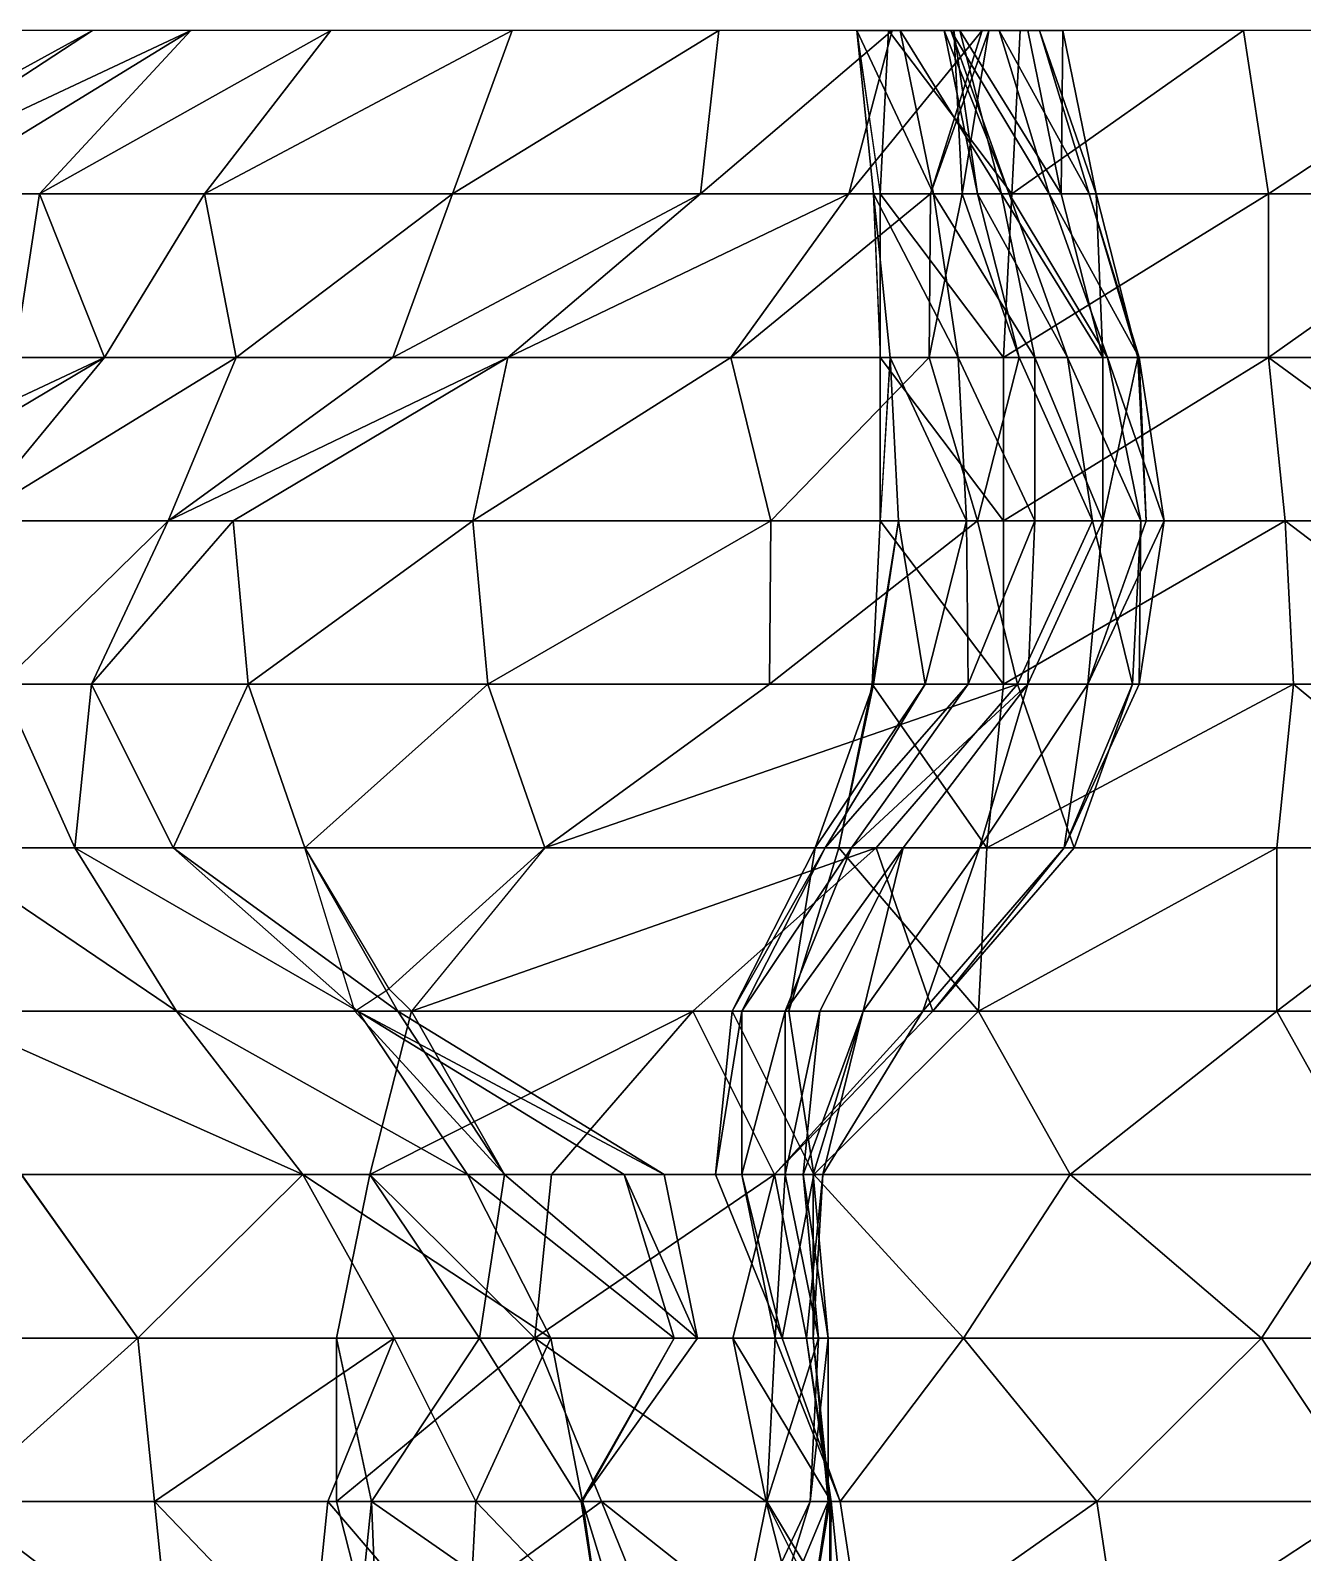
# Model space of a CAD drawing. Header units: metres. Extents: x -137 to 231, y -240 to 234.
# Drawn here: x -95.5 to -48.8, y 178.1 to 234 of the extents above; entities that cross this region are included whole.
import ezdxf

# ---------------------------------------------------------------- set-up
doc = ezdxf.new("R2010")
doc.units = ezdxf.units.M

msp = doc.modelspace()

# ---------------------------------------------------------------- linework, layer by layer
for points in [[(-104.211754, 228, -161.78033), (-102.43439, 228, -167.68237), (-93.2647, 234, -162.38826), (-93.2646, 234.0001, -162.38815)], [(-104.211754, 228, -161.78033), (-93.2647, 234, -162.38826), (-95.959045, 234, -157.01562), (-95.95895, 234.0001, -157.01552)], [(-102.43439, 228, -167.68237), (-99.43439, 228, -172.87852), (-89.65338, 234, -167.23146), (-89.65328, 234.0001, -167.23135)], [(-102.43439, 228, -167.68237), (-89.65338, 234, -167.23146), (-93.2647, 234, -162.38826), (-93.2646, 234.0001, -162.38815)], [(-89.65338, 234, -167.23146), (-99.43439, 228, -172.87852), (-95.211754, 228, -177.3688), (-95.211655, 228.0001, -177.3687)], [(-89.65338, 234, -167.23146), (-95.211754, 228, -177.3688), (-84.513794, 234, -171.19232), (-84.513695, 234.0001, -171.19221)], [(-84.513794, 234, -171.19232), (-95.211754, 228, -177.3688), (-89.1552, 228, -180.80025), (-89.1551, 228.0001, -180.80014)], [(-84.513794, 234, -171.19232), (-89.1552, 228, -180.80025), (-77.845924, 234, -174.27083), (-77.845825, 234.0001, -174.27072)], [(-77.845924, 234, -174.27083), (-89.1552, 228, -180.80025), (-80.042076, 228, -182.46698), (-80.04198, 228.0001, -182.46687)], [(-77.845924, 234, -174.27083), (-80.042076, 228, -182.46698), (-70.261086, 234, -176.81993), (-70.26099, 234.0001, -176.81982)], [(-70.261086, 234, -176.81993), (-80.042076, 228, -182.46698), (-70.928955, 228, -184.13373), (-70.928856, 228.0001, -184.13362)], [(-70.261086, 234, -176.81993), (-70.928955, 228, -184.13373), (-63.898865, 234, -180.0749), (-63.898766, 234.0001, -180.0748)], [(-63.898865, 234, -180.0749), (-70.928955, 228, -184.13373), (-65.4837, 228, -187.91812), (-65.483604, 228.0001, -187.91801)], [(-63.898865, 234, -180.0749), (-65.4837, 228, -187.91812), (-60.593216, 234, -185.09459), (-60.593117, 234.0001, -185.09448)], [(-60.593216, 234, -185.09459), (-65.4837, 228, -187.91812), (-62.483704, 228, -193.11426), (-62.483604, 228.0001, -193.11415)], [(-62.38144, 228, -255.40906), (-64.5776, 228, -263.60522), (-65.18891, 234, -263.95816), (-65.18881, 234.0001, -263.95807)], [(-62.38144, 228, -255.40906), (-65.18891, 234, -263.95816), (-63.604065, 234, -256.11493), (-63.603966, 234.0001, -256.11484)], [(-65.18891, 234, -263.95816), (-64.3285, 228, -270.3896), (-64.02284, 234, -270.21313), (-64.02274, 234.0001, -270.21304)], [(-65.18891, 234, -263.95816), (-64.5776, 228, -263.60522), (-64.3285, 228, -270.3896), (-64.3284, 228.0001, -270.3895)], [(-64.02284, 234, -270.21313), (-64.3285, 228, -270.3896), (-59.494568, 228, -274.52692), (-59.49447, 228.0001, -274.52682)], [(-64.02284, 234, -270.21313), (-59.494568, 228, -274.52692), (-59.18891, 234, -274.35046), (-59.188812, 234.0001, -274.35037)], [(-59.87964, 228, -247.03644), (-62.38144, 228, -255.40906), (-63.604065, 234, -256.11493), (-63.603966, 234.0001, -256.11484)], [(-59.87964, 228, -247.03644), (-63.604065, 234, -256.11493), (-61.407913, 234, -247.91878), (-61.407814, 234.0001, -247.91867)], [(-60.593216, 234, -185.09459), (-62.483704, 228, -193.11426), (-60.344116, 234, -191.87897), (-60.344017, 234.0001, -191.87886)], [(-60.344116, 234, -191.87897), (-62.483704, 228, -193.11426), (-61.317642, 228, -199.36923), (-61.317543, 228.0001, -199.36913)], [(-61.6233, 234, -199.54572), (-60.762894, 228, -205.97716), (-61.98551, 234, -206.68304), (-61.985413, 234.0001, -206.68294)], [(-61.98551, 234, -206.68304), (-59.596832, 228, -212.23213), (-61.73642, 234, -213.46742), (-61.73632, 234.0001, -213.46732)], [(-61.98551, 234, -206.68304), (-60.762894, 228, -205.97716), (-59.596832, 228, -212.23213), (-59.596733, 228.0001, -212.23203)], [(-61.73642, 234, -213.46742), (-58.125107, 228, -218.31064), (-59.959045, 234, -219.36946), (-59.958946, 234.0001, -219.36935)], [(-61.73642, 234, -213.46742), (-59.596832, 228, -212.23213), (-58.125107, 228, -218.31064), (-58.125008, 228.0001, -218.31053)], [(-60.344116, 234, -191.87897), (-61.317642, 228, -199.36923), (-61.6233, 234, -199.54572), (-61.6232, 234.0001, -199.54561)], [(-61.6233, 234, -199.54572), (-61.317642, 228, -199.36923), (-60.762894, 228, -205.97716), (-60.762794, 228.0001, -205.97705)], [(-57.683487, 228, -238.84027), (-59.87964, 228, -247.03644), (-61.407913, 234, -247.91878), (-61.407814, 234.0001, -247.91867)], [(-57.683487, 228, -238.84027), (-61.407913, 234, -247.91878), (-58.906113, 234, -239.54616), (-58.906013, 234.0001, -239.54605)], [(-59.959045, 234, -219.36946), (-56.65338, 228, -224.38914), (-58.487328, 234, -225.44797), (-58.48723, 234.0001, -225.44786)], [(-59.959045, 234, -219.36946), (-58.125107, 228, -218.31064), (-56.65338, 228, -224.38914), (-56.653282, 228.0001, -224.38904)], [(-59.494568, 228, -274.52692), (-50.07579, 228, -276.0172), (-50.992752, 234, -276.5466), (-50.992653, 234.0001, -276.5465)], [(-59.494568, 228, -274.52692), (-50.992752, 234, -276.5466), (-59.18891, 234, -274.35046), (-59.188812, 234.0001, -274.35037)], [(-57.626923, 234, -231.87943), (-57.683487, 228, -238.84027), (-58.906113, 234, -239.54616), (-58.906013, 234.0001, -239.54605)], [(-58.487328, 234, -225.44797), (-56.404297, 228, -231.17354), (-57.626923, 234, -231.87943), (-57.626823, 234.0001, -231.87932)], [(-58.487328, 234, -225.44797), (-56.65338, 228, -224.38914), (-56.404297, 228, -231.17354), (-56.404198, 228.0001, -231.17343)], [(-57.626923, 234, -231.87943), (-56.404297, 228, -231.17354), (-57.683487, 228, -238.84027), (-57.683388, 228.0001, -238.84016)], [(-50.07579, 228, -276.0172), (-40.96267, 234, -277.68393), (-50.992752, 234, -276.5466), (-50.992653, 234.0001, -276.5465)], [(-50.07579, 228, -276.0172), (-41.573982, 228, -278.03687), (-40.96267, 234, -277.68393), (-40.96257, 234.0001, -277.68384)], [(-99.43439, 228, -172.87852), (-96.12873, 222, -177.89821), (-95.211754, 228, -177.3688), (-95.211655, 228.0001, -177.3687)], [(-95.211754, 228, -177.3688), (-96.12873, 222, -177.89821), (-92.823074, 222, -182.9179), (-92.822975, 222.0001, -182.91779)], [(-95.211754, 228, -177.3688), (-92.823074, 222, -182.9179), (-89.1552, 228, -180.80025), (-89.1551, 228.0001, -180.80014)], [(-89.1552, 228, -180.80025), (-92.823074, 222, -182.9179), (-87.989136, 222, -187.05522), (-87.98904, 222.0001, -187.05511)], [(-89.1552, 228, -180.80025), (-87.989136, 222, -187.05522), (-80.042076, 228, -182.46698), (-80.04198, 228.0001, -182.46687)], [(-80.042076, 228, -182.46698), (-87.989136, 222, -187.05522), (-82.238235, 222, -190.66315), (-82.23814, 222.0001, -190.66304)], [(-80.042076, 228, -182.46698), (-82.238235, 222, -190.66315), (-70.928955, 228, -184.13373), (-70.928856, 228.0001, -184.13362)], [(-70.928955, 228, -184.13373), (-82.238235, 222, -190.66315), (-78.01561, 222, -195.15341), (-78.01551, 222.0001, -195.1533)], [(-70.928955, 228, -184.13373), (-78.01561, 222, -195.15341), (-65.4837, 228, -187.91812), (-65.483604, 228.0001, -187.91801)], [(-65.4837, 228, -187.91812), (-78.01561, 222, -195.15341), (-69.81946, 222, -197.34956), (-69.81936, 222.0001, -197.34946)], [(-65.4837, 228, -187.91812), (-69.81946, 222, -197.34956), (-62.483704, 228, -193.11426), (-62.483604, 228.0001, -193.11415)], [(-62.483704, 228, -193.11426), (-69.81946, 222, -197.34956), (-62.540268, 222, -200.07512), (-62.54017, 222.0001, -200.07501)], [(-61.464478, 222, -254.87964), (-63.966286, 222, -263.25226), (-64.5776, 228, -263.60522), (-64.5775, 228.0001, -263.60513)], [(-61.464478, 222, -254.87964), (-64.5776, 228, -263.60522), (-62.38144, 228, -255.40906), (-62.38134, 228.0001, -255.40895)], [(-64.5776, 228, -263.60522), (-64.3285, 222, -270.3896), (-64.3285, 228, -270.3896), (-64.3284, 228.0001, -270.3895)], [(-64.5776, 228, -263.60522), (-63.966286, 222, -263.25226), (-64.3285, 222, -270.3896), (-64.3284, 222.0001, -270.3895)], [(-64.3285, 228, -270.3896), (-59.800224, 222, -274.7034), (-59.494568, 228, -274.52692), (-59.49447, 228.0001, -274.52682)], [(-64.3285, 228, -270.3896), (-64.3285, 222, -270.3896), (-59.800224, 222, -274.7034), (-59.800125, 222.0001, -274.7033)], [(-62.483704, 228, -193.11426), (-62.540268, 222, -200.07512), (-61.317642, 228, -199.36923), (-61.317543, 228.0001, -199.36913)], [(-61.317642, 228, -199.36923), (-62.540268, 222, -200.07512), (-59.23462, 222, -205.0948), (-59.23452, 222.0001, -205.0947)], [(-58.657013, 222, -246.33054), (-61.464478, 222, -254.87964), (-62.38144, 228, -255.40906), (-62.38134, 228.0001, -255.40895)], [(-58.657013, 222, -246.33054), (-62.38144, 228, -255.40906), (-59.87964, 228, -247.03644), (-59.87954, 228.0001, -247.03633)], [(-61.317642, 228, -199.36923), (-59.23462, 222, -205.0948), (-60.762894, 228, -205.97716), (-60.762794, 228.0001, -205.97705)], [(-60.762894, 228, -205.97716), (-57.457237, 222, -210.99684), (-59.596832, 228, -212.23213), (-59.596733, 228.0001, -212.23203)], [(-60.762894, 228, -205.97716), (-59.23462, 222, -205.0948), (-57.457237, 222, -210.99684), (-57.457138, 222.0001, -210.99673)], [(-56.155205, 222, -237.95792), (-58.657013, 222, -246.33054), (-59.87964, 228, -247.03644), (-59.87954, 228.0001, -247.03633)], [(-56.155205, 222, -237.95792), (-59.87964, 228, -247.03644), (-57.683487, 228, -238.84027), (-57.683388, 228.0001, -238.84016)], [(-59.800224, 222, -274.7034), (-50.07579, 222, -276.0172), (-50.07579, 228, -276.0172), (-50.07569, 228.0001, -276.01712)], [(-59.800224, 222, -274.7034), (-50.07579, 228, -276.0172), (-59.494568, 228, -274.52692), (-59.49447, 228.0001, -274.52682)], [(-59.596832, 228, -212.23213), (-55.98551, 222, -217.07535), (-58.125107, 228, -218.31064), (-58.125008, 228.0001, -218.31053)], [(-59.596832, 228, -212.23213), (-57.457237, 222, -210.99684), (-55.98551, 222, -217.07535), (-55.985413, 222.0001, -217.07524)], [(-58.125107, 228, -218.31064), (-54.819458, 222, -223.33032), (-56.65338, 228, -224.38914), (-56.653282, 228.0001, -224.38904)], [(-58.125107, 228, -218.31064), (-55.98551, 222, -217.07535), (-54.819458, 222, -223.33032), (-54.81936, 222.0001, -223.33022)], [(-56.404297, 228, -231.17354), (-56.155205, 222, -237.95792), (-57.683487, 228, -238.84027), (-57.683388, 228.0001, -238.84016)], [(-56.65338, 228, -224.38914), (-54.876015, 222, -230.29118), (-56.404297, 228, -231.17354), (-56.404198, 228.0001, -231.17343)], [(-56.65338, 228, -224.38914), (-54.819458, 222, -223.33032), (-54.876015, 222, -230.29118), (-54.875916, 222.0001, -230.29108)], [(-56.404297, 228, -231.17354), (-54.876015, 222, -230.29118), (-56.155205, 222, -237.95792), (-56.155106, 222.0001, -237.95781)], [(-50.07579, 222, -276.0172), (-42.185287, 222, -278.38983), (-41.573982, 228, -278.03687), (-41.573883, 228.0001, -278.03677)], [(-50.07579, 222, -276.0172), (-41.573982, 228, -278.03687), (-50.07579, 228, -276.0172), (-50.07569, 228.0001, -276.01712)], [(-105.604065, 216, -183.3688), (-102.90972, 216, -188.74142), (-92.823074, 222, -182.9179), (-92.822975, 222.0001, -182.91779)], [(-105.604065, 216, -183.3688), (-92.823074, 222, -182.9179), (-96.12873, 222, -177.89821), (-96.12863, 222.0001, -177.8981)], [(-92.823074, 222, -182.9179), (-102.90972, 216, -188.74142), (-97.77013, 216, -192.70227), (-97.77003, 216.0001, -192.70216)], [(-92.823074, 222, -182.9179), (-97.77013, 216, -192.70227), (-87.989136, 222, -187.05522), (-87.98904, 222.0001, -187.05511)], [(-87.989136, 222, -187.05522), (-97.77013, 216, -192.70227), (-90.490944, 216, -195.42784), (-90.490845, 216.0001, -195.42773)], [(-87.989136, 222, -187.05522), (-90.490944, 216, -195.42784), (-82.238235, 222, -190.66315), (-82.23814, 222.0001, -190.66304)], [(-90.490944, 216, -195.42784), (-88.10226, 216, -200.97693), (-78.01561, 222, -195.15341), (-78.01551, 222.0001, -195.1533)], [(-90.490944, 216, -195.42784), (-78.01561, 222, -195.15341), (-82.238235, 222, -190.66315), (-82.23814, 222.0001, -190.66304)], [(-78.01561, 222, -195.15341), (-88.10226, 216, -200.97693), (-79.29479, 216, -202.82014), (-79.29469, 216.0001, -202.82004)], [(-78.01561, 222, -195.15341), (-79.29479, 216, -202.82014), (-69.81946, 222, -197.34956), (-69.81936, 222.0001, -197.34946)], [(-69.81946, 222, -197.34956), (-79.29479, 216, -202.82014), (-68.34773, 216, -203.42807), (-68.34763, 216.0001, -203.42796)], [(-69.81946, 222, -197.34956), (-68.34773, 216, -203.42807), (-62.540268, 222, -200.07512), (-62.54017, 222.0001, -200.07501)], [(-62.540268, 222, -200.07512), (-68.34773, 216, -203.42807), (-60.762894, 216, -205.97716), (-60.762794, 216.0001, -205.97705)], [(-63.966286, 222, -263.25226), (-64.3285, 216, -270.3896), (-64.3285, 222, -270.3896), (-64.3284, 222.0001, -270.3895)], [(-64.3285, 222, -270.3896), (-59.800224, 216, -274.7034), (-59.800224, 222, -274.7034), (-59.800125, 222.0001, -274.7033)], [(-63.966286, 222, -263.25226), (-63.66063, 216, -263.0758), (-64.3285, 216, -270.3896), (-64.3284, 216.0001, -270.3895)], [(-64.3285, 222, -270.3896), (-64.3285, 216, -270.3896), (-59.800224, 216, -274.7034), (-59.800125, 216.0001, -274.7033)], [(-61.15882, 216, -254.70317), (-63.66063, 216, -263.0758), (-63.966286, 222, -263.25226), (-63.966187, 222.0001, -263.25217)], [(-61.15882, 216, -254.70317), (-63.966286, 222, -263.25226), (-61.464478, 222, -254.87964), (-61.46438, 222.0001, -254.87953)], [(-62.540268, 222, -200.07512), (-60.762894, 216, -205.97716), (-59.23462, 222, -205.0948), (-59.23452, 222.0001, -205.0947)], [(-58.657013, 216, -246.33054), (-61.15882, 216, -254.70317), (-61.464478, 222, -254.87964), (-61.46438, 222.0001, -254.87953)], [(-58.657013, 216, -246.33054), (-61.464478, 222, -254.87964), (-58.657013, 222, -246.33054), (-58.656914, 222.0001, -246.33043)], [(-59.23462, 222, -205.0948), (-60.762894, 216, -205.97716), (-56.540268, 216, -210.46742), (-56.54017, 216.0001, -210.46732)], [(-59.800224, 216, -274.7034), (-49.464478, 216, -275.66425), (-50.07579, 222, -276.0172), (-50.07569, 222.0001, -276.01712)], [(-59.800224, 216, -274.7034), (-50.07579, 222, -276.0172), (-59.800224, 222, -274.7034), (-59.800125, 222.0001, -274.7033)], [(-59.23462, 222, -205.0948), (-56.540268, 216, -210.46742), (-57.457237, 222, -210.99684), (-57.457138, 222.0001, -210.99673)], [(-56.155205, 216, -237.95792), (-58.657013, 216, -246.33054), (-58.657013, 222, -246.33054), (-58.656914, 222.0001, -246.33043)], [(-56.155205, 216, -237.95792), (-58.657013, 222, -246.33054), (-56.155205, 222, -237.95792), (-56.155106, 222.0001, -237.95781)], [(-57.457237, 222, -210.99684), (-54.762894, 216, -216.36946), (-55.98551, 222, -217.07535), (-55.985413, 222.0001, -217.07524)], [(-57.457237, 222, -210.99684), (-56.540268, 216, -210.46742), (-54.762894, 216, -216.36946), (-54.762794, 216.0001, -216.36935)], [(-54.876015, 222, -230.29118), (-56.155205, 216, -237.95792), (-56.155205, 222, -237.95792), (-56.155106, 222.0001, -237.95781)], [(-54.876015, 222, -230.29118), (-54.57036, 216, -230.11472), (-56.155205, 216, -237.95792), (-56.155106, 216.0001, -237.95781)], [(-55.98551, 222, -217.07535), (-53.90248, 216, -222.8009), (-54.819458, 222, -223.33032), (-54.81936, 222.0001, -223.33022)], [(-55.98551, 222, -217.07535), (-54.762894, 216, -216.36946), (-53.90248, 216, -222.8009), (-53.90238, 216.0001, -222.8008)], [(-54.819458, 222, -223.33032), (-54.57036, 216, -230.11472), (-54.876015, 222, -230.29118), (-54.875916, 222.0001, -230.29108)], [(-54.819458, 222, -223.33032), (-53.90248, 216, -222.8009), (-54.57036, 216, -230.11472), (-54.57026, 216.0001, -230.11461)], [(-50.07579, 222, -276.0172), (-41.87964, 216, -278.21335), (-42.185287, 222, -278.38983), (-42.18519, 222.0001, -278.38974)], [(-50.07579, 222, -276.0172), (-49.464478, 216, -275.66425), (-41.87964, 216, -278.21335), (-41.87954, 216.0001, -278.21326)], [(-97.77013, 216, -192.70227), (-96.604065, 210, -198.95724), (-90.490944, 216, -195.42784), (-90.490845, 216.0001, -195.42773)], [(-90.490944, 216, -195.42784), (-96.604065, 210, -198.95724), (-93.29841, 210, -203.97693), (-93.29831, 210.0001, -203.97682)], [(-90.490944, 216, -195.42784), (-93.29841, 210, -203.97693), (-88.10226, 216, -200.97693), (-88.10216, 216.0001, -200.97682)], [(-88.10226, 216, -200.97693), (-93.29841, 210, -203.97693), (-87.5475, 210, -207.58485), (-87.5474, 210.0001, -207.58475)], [(-88.10226, 216, -200.97693), (-87.5475, 210, -207.58485), (-79.29479, 216, -202.82014), (-79.29469, 216.0001, -202.82004)], [(-79.29479, 216, -202.82014), (-87.5475, 210, -207.58485), (-78.740036, 210, -209.42807), (-78.73994, 210.0001, -209.42796)], [(-79.29479, 216, -202.82014), (-78.740036, 210, -209.42807), (-68.34773, 216, -203.42807), (-68.34763, 216.0001, -203.42796)], [(-68.34773, 216, -203.42807), (-78.740036, 210, -209.42807), (-68.4043, 210, -210.38892), (-68.4042, 210.0001, -210.38881)], [(-68.34773, 216, -203.42807), (-68.4043, 210, -210.38892), (-60.762894, 216, -205.97716), (-60.762794, 216.0001, -205.97705)], [(-60.762894, 216, -205.97716), (-68.4043, 210, -210.38892), (-59.291176, 210, -212.05566), (-59.291077, 210.0001, -212.05556)], [(-63.66063, 216, -263.0758), (-64.634155, 210, -270.56607), (-64.3285, 216, -270.3896), (-64.3284, 216.0001, -270.3895)], [(-63.66063, 216, -263.0758), (-64.5776, 210, -263.60522), (-64.634155, 210, -270.56607), (-64.634056, 210.0001, -270.56598)], [(-64.3285, 216, -270.3896), (-64.634155, 210, -270.56607), (-59.800224, 210, -274.7034), (-59.800125, 210.0001, -274.7033)], [(-62.687103, 210, -255.58553), (-64.5776, 210, -263.60522), (-63.66063, 216, -263.0758), (-63.66053, 216.0001, -263.0757)], [(-64.3285, 216, -270.3896), (-59.800224, 210, -274.7034), (-59.800224, 216, -274.7034), (-59.800125, 216.0001, -274.7033)], [(-62.687103, 210, -255.58553), (-63.66063, 216, -263.0758), (-61.15882, 216, -254.70317), (-61.158722, 216.0001, -254.70306)], [(-61.102257, 210, -247.74231), (-62.687103, 210, -255.58553), (-61.15882, 216, -254.70317), (-61.158722, 216.0001, -254.70306)], [(-61.102257, 210, -247.74231), (-61.15882, 216, -254.70317), (-58.657013, 216, -246.33054), (-58.656914, 216.0001, -246.33043)], [(-58.906113, 210, -239.54616), (-61.102257, 210, -247.74231), (-58.657013, 216, -246.33054), (-58.656914, 216.0001, -246.33043)], [(-60.762894, 216, -205.97716), (-59.291176, 210, -212.05566), (-56.540268, 216, -210.46742), (-56.54017, 216.0001, -210.46732)], [(-59.800224, 210, -274.7034), (-49.15882, 210, -275.4878), (-49.464478, 216, -275.66425), (-49.46438, 216.0001, -275.66415)], [(-59.800224, 210, -274.7034), (-49.464478, 216, -275.66425), (-59.800224, 216, -274.7034), (-59.800125, 216.0001, -274.7033)], [(-56.540268, 216, -210.46742), (-59.291176, 210, -212.05566), (-55.06855, 210, -216.54593), (-55.06845, 210.0001, -216.54582)], [(-56.70996, 210, -231.35), (-58.906113, 210, -239.54616), (-56.155205, 216, -237.95792), (-56.155106, 216.0001, -237.95781)], [(-58.906113, 210, -239.54616), (-58.657013, 216, -246.33054), (-56.155205, 216, -237.95792), (-56.155106, 216.0001, -237.95781)], [(-53.90248, 216, -222.8009), (-56.70996, 210, -231.35), (-54.57036, 216, -230.11472), (-54.57026, 216.0001, -230.11461)], [(-56.70996, 210, -231.35), (-56.155205, 216, -237.95792), (-54.57036, 216, -230.11472), (-54.57026, 216.0001, -230.11461)], [(-53.90248, 216, -222.8009), (-54.819458, 210, -223.33032), (-56.70996, 210, -231.35), (-56.70986, 210.0001, -231.3499)], [(-56.540268, 216, -210.46742), (-55.06855, 210, -216.54593), (-54.762894, 216, -216.36946), (-54.762794, 216.0001, -216.36935)], [(-54.762894, 216, -216.36946), (-55.06855, 210, -216.54593), (-54.819458, 210, -223.33032), (-54.81936, 210.0001, -223.33022)], [(-54.762894, 216, -216.36946), (-54.819458, 210, -223.33032), (-53.90248, 216, -222.8009), (-53.90238, 216.0001, -222.8008)], [(-49.464478, 216, -275.66425), (-41.573982, 210, -278.03687), (-41.87964, 216, -278.21335), (-41.87954, 216.0001, -278.21326)], [(-49.464478, 216, -275.66425), (-49.15882, 210, -275.4878), (-41.573982, 210, -278.03687), (-41.573883, 210.0001, -278.03677)], [(-96.604065, 210, -198.95724), (-99.04932, 204, -200.36902), (-93.90972, 204, -204.32988), (-93.90962, 204.0001, -204.32977)], [(-96.604065, 210, -198.95724), (-93.90972, 204, -204.32988), (-93.29841, 210, -203.97693), (-93.29831, 210.0001, -203.97682)], [(-93.29841, 210, -203.97693), (-93.90972, 204, -204.32988), (-90.29841, 204, -209.1731), (-90.29831, 204.0001, -209.17299)], [(-93.29841, 210, -203.97693), (-90.29841, 204, -209.1731), (-87.5475, 210, -207.58485), (-87.5474, 210.0001, -207.58475)], [(-87.5475, 210, -207.58485), (-90.29841, 204, -209.1731), (-85.46447, 204, -213.31042), (-85.46437, 204.0001, -213.31032)], [(-87.5475, 210, -207.58485), (-85.46447, 204, -213.31042), (-78.740036, 210, -209.42807), (-78.73994, 210.0001, -209.42796)], [(-78.740036, 210, -209.42807), (-85.46447, 204, -213.31042), (-76.657005, 204, -215.15363), (-76.656906, 204.0001, -215.15352)], [(-78.740036, 210, -209.42807), (-76.657005, 204, -215.15363), (-68.4043, 210, -210.38892), (-68.4042, 210.0001, -210.38881)], [(-76.657005, 204, -215.15363), (-64.48733, 204, -215.05566), (-59.291176, 210, -212.05566), (-59.291077, 210.0001, -212.05556)], [(-76.657005, 204, -215.15363), (-59.291176, 210, -212.05566), (-68.4043, 210, -210.38892), (-68.4042, 210.0001, -210.38881)], [(-62.687103, 210, -255.58553), (-66.71719, 204, -264.8405), (-64.5776, 210, -263.60522), (-64.5775, 210.0001, -263.60513)], [(-62.687103, 210, -255.58553), (-66.35497, 204, -257.7032), (-66.71719, 204, -264.8405), (-66.717094, 204.0001, -264.84042)], [(-64.5776, 210, -263.60522), (-66.71719, 204, -264.8405), (-65.85678, 204, -271.27194), (-65.85668, 204.0001, -271.27185)], [(-61.102257, 210, -247.74231), (-66.35497, 204, -257.7032), (-62.687103, 210, -255.58553), (-62.687004, 210.0001, -255.58542)], [(-61.102257, 210, -247.74231), (-65.38144, 204, -250.21289), (-66.35497, 204, -257.7032), (-66.35487, 204.0001, -257.7031)], [(-64.5776, 210, -263.60522), (-65.85678, 204, -271.27194), (-64.634155, 210, -270.56607), (-64.634056, 210.0001, -270.56598)], [(-64.634155, 210, -270.56607), (-65.85678, 204, -271.27194), (-60.411537, 204, -275.05634), (-60.411438, 204.0001, -275.05624)], [(-58.906113, 210, -239.54616), (-65.38144, 204, -250.21289), (-61.102257, 210, -247.74231), (-61.102158, 210.0001, -247.7422)], [(-58.906113, 210, -239.54616), (-63.49095, 204, -242.1932), (-65.38144, 204, -250.21289), (-65.38134, 204.0001, -250.21278)], [(-64.634155, 210, -270.56607), (-60.411537, 204, -275.05634), (-59.800224, 210, -274.7034), (-59.800125, 210.0001, -274.7033)], [(-59.291176, 210, -212.05566), (-64.48733, 204, -215.05566), (-57.208138, 204, -217.78122), (-57.20804, 204.0001, -217.78111)], [(-60.683487, 204, -233.64413), (-63.49095, 204, -242.1932), (-58.906113, 210, -239.54616), (-58.906013, 210.0001, -239.54605)], [(-57.57036, 204, -224.91856), (-60.683487, 204, -233.64413), (-56.70996, 210, -231.35), (-56.70986, 210.0001, -231.3499)], [(-60.683487, 204, -233.64413), (-58.906113, 210, -239.54616), (-56.70996, 210, -231.35), (-56.70986, 210.0001, -231.3499)], [(-60.411537, 204, -275.05634), (-49.770134, 204, -275.84073), (-49.15882, 210, -275.4878), (-49.158722, 210.0001, -275.4877)], [(-60.411537, 204, -275.05634), (-49.15882, 210, -275.4878), (-59.800224, 210, -274.7034), (-59.800125, 210.0001, -274.7033)], [(-59.291176, 210, -212.05566), (-57.208138, 204, -217.78122), (-55.06855, 210, -216.54593), (-55.06845, 210.0001, -216.54582)], [(-55.06855, 210, -216.54593), (-57.57036, 204, -224.91856), (-54.819458, 210, -223.33032), (-54.81936, 210.0001, -223.33022)], [(-57.57036, 204, -224.91856), (-56.70996, 210, -231.35), (-54.819458, 210, -223.33032), (-54.81936, 210.0001, -223.33022)], [(-55.06855, 210, -216.54593), (-57.208138, 204, -217.78122), (-57.57036, 204, -224.91856), (-57.57026, 204.0001, -224.91846)], [(-49.15882, 210, -275.4878), (-49.770134, 204, -275.84073), (-41.87964, 204, -278.21335), (-41.87954, 204.0001, -278.21326)], [(-49.15882, 210, -275.4878), (-41.87964, 204, -278.21335), (-41.573982, 210, -278.03687), (-41.573883, 210.0001, -278.03677)], [(-99.04932, 204, -200.36902), (-98.99275, 198, -193.40816), (-90.18529, 198, -195.25137), (-90.18519, 198.0001, -195.25127)], [(-93.90972, 204, -204.32988), (-99.04932, 204, -200.36902), (-90.18529, 198, -195.25137), (-90.18519, 198.0001, -195.25127)], [(-93.90972, 204, -204.32988), (-90.18529, 198, -195.25137), (-83.51742, 198, -198.32988), (-83.51732, 198.0001, -198.32977)], [(-90.29841, 204, -209.1731), (-93.90972, 204, -204.32988), (-83.51742, 198, -198.32988), (-83.51732, 198.0001, -198.32977)], [(-90.29841, 204, -209.1731), (-83.51742, 198, -198.32988), (-82.04569, 198, -204.40839), (-82.04559, 198.0001, -204.40828)], [(-85.46447, 204, -213.31042), (-90.29841, 204, -209.1731), (-82.04569, 198, -204.40839), (-82.04559, 198.0001, -204.40828)], [(-85.46447, 204, -213.31042), (-82.380615, 198.81818, -214.99405), (-76.657005, 204, -215.15363), (-76.656906, 204.0001, -215.15352)], [(-85.46447, 204, -213.31042), (-82.04569, 198, -204.40839), (-83.63054, 198, -212.25159), (-83.63044, 198.0001, -212.25148)], [(-81.5475, 198, -217.97716), (-71.211754, 198, -218.93802), (-64.48733, 204, -215.05566), (-64.48723, 204.0001, -215.05556)], [(-81.5475, 198, -217.97716), (-64.48733, 204, -215.05566), (-76.657005, 204, -215.15363), (-76.656906, 204.0001, -215.15352)], [(-64.48733, 204, -215.05566), (-71.211754, 198, -218.93802), (-62.404297, 198, -220.78122), (-62.404198, 198.0001, -220.78111)], [(-66.35497, 204, -257.7032), (-69.77375, 198, -266.60522), (-66.71719, 204, -264.8405), (-66.717094, 204.0001, -264.84042)], [(-66.35497, 204, -257.7032), (-69.41154, 198, -259.4679), (-69.77375, 198, -266.60522), (-69.77365, 198.0001, -266.60513)], [(-66.71719, 204, -264.8405), (-69.77375, 198, -266.60522), (-67.69072, 198, -272.33075), (-67.69062, 198.0001, -272.33066)], [(-65.38144, 204, -250.21289), (-69.41154, 198, -259.4679), (-66.35497, 204, -257.7032), (-66.35487, 204.0001, -257.7031)], [(-65.38144, 204, -250.21289), (-67.82669, 198, -251.62466), (-69.41154, 198, -259.4679), (-69.41144, 198.0001, -259.4678)], [(-63.49095, 204, -242.1932), (-67.82669, 198, -251.62466), (-65.38144, 204, -250.21289), (-65.38134, 204.0001, -250.21278)], [(-63.49095, 204, -242.1932), (-66.54751, 198, -243.95792), (-67.82669, 198, -251.62466), (-67.82659, 198.0001, -251.62456)], [(-66.71719, 204, -264.8405), (-67.69072, 198, -272.33075), (-65.85678, 204, -271.27194), (-65.85668, 204.0001, -271.27185)], [(-65.85678, 204, -271.27194), (-67.69072, 198, -272.33075), (-60.717194, 198, -275.2328), (-60.717094, 198.0001, -275.2327)], [(-64.96267, 198, -236.11472), (-66.54751, 198, -243.95792), (-63.49095, 204, -242.1932), (-63.490852, 204.0001, -242.1931)], [(-65.85678, 204, -271.27194), (-60.717194, 198, -275.2328), (-60.411537, 204, -275.05634), (-60.411438, 204.0001, -275.05624)], [(-62.76651, 198, -227.91856), (-64.96267, 198, -236.11472), (-60.683487, 204, -233.64413), (-60.683388, 204.0001, -233.64403)], [(-64.96267, 198, -236.11472), (-63.49095, 204, -242.1932), (-60.683487, 204, -233.64413), (-60.683388, 204.0001, -233.64403)], [(-64.48733, 204, -215.05566), (-62.404297, 198, -220.78122), (-57.208138, 204, -217.78122), (-57.20804, 204.0001, -217.78111)], [(-62.404297, 198, -220.78122), (-62.76651, 198, -227.91856), (-57.57036, 204, -224.91856), (-57.57026, 204.0001, -224.91846)], [(-62.76651, 198, -227.91856), (-60.683487, 204, -233.64413), (-57.57036, 204, -224.91856), (-57.57026, 204.0001, -224.91846)], [(-62.404297, 198, -220.78122), (-57.57036, 204, -224.91856), (-57.208138, 204, -217.78122), (-57.20804, 204.0001, -217.78111)], [(-60.717194, 198, -275.2328), (-49.770134, 198, -275.84073), (-49.770134, 204, -275.84073), (-49.770035, 204.0001, -275.84064)], [(-60.717194, 198, -275.2328), (-49.770134, 204, -275.84073), (-60.411537, 204, -275.05634), (-60.411438, 204.0001, -275.05624)], [(-49.770134, 198, -275.84073), (-41.268326, 198, -277.8604), (-41.87964, 204, -278.21335), (-41.87954, 204.0001, -278.21326)], [(-49.770134, 198, -275.84073), (-41.87964, 204, -278.21335), (-49.770134, 204, -275.84073), (-49.770035, 204.0001, -275.84064)], [(-82.380615, 198.81818, -214.99405), (-81.5475, 198, -217.97716), (-83.63054, 198, -212.25159), (-83.63044, 198.0001, -212.25148)], [(-98.99275, 198, -193.40816), (-95.87963, 192, -184.68259), (-85.543884, 192, -185.64346), (-85.543785, 192.0001, -185.64336)], [(-90.18529, 198, -195.25137), (-98.99275, 198, -193.40816), (-85.543884, 192, -185.64346), (-85.543785, 192.0001, -185.64336)], [(-90.18529, 198, -195.25137), (-85.543884, 192, -185.64346), (-79.48733, 192, -189.0749), (-79.48723, 192.0001, -189.0748)], [(-83.51742, 198, -198.32988), (-90.18529, 198, -195.25137), (-79.48733, 192, -189.0749), (-79.48723, 192.0001, -189.0748)], [(-78.12873, 192, -209.07513), (-83.63054, 198, -212.25159), (-82.04569, 198, -204.40839), (-82.04559, 198.0001, -204.40828)], [(-78.12873, 192, -209.07513), (-81.5475, 198, -217.97716), (-83.63054, 198, -212.25159), (-83.63044, 198.0001, -212.25148)], [(-72.2647, 192, -198.76132), (-82.04569, 198, -204.40839), (-83.51742, 198, -198.32988), (-83.51732, 198.0001, -198.32977)], [(-83.51742, 198, -198.32988), (-79.48733, 192, -189.0749), (-73.73642, 192, -192.68282), (-73.73632, 192.0001, -192.68271)], [(-72.2647, 192, -198.76132), (-83.51742, 198, -198.32988), (-73.73642, 192, -192.68282), (-73.73632, 192.0001, -192.68271)], [(-78.12873, 192, -209.07513), (-83.07578, 192, -218.85951), (-81.5475, 198, -217.97716), (-81.5474, 198.0001, -217.97705)], [(-83.07578, 192, -218.85951), (-76.40791, 192, -221.93802), (-71.211754, 198, -218.93802), (-71.211655, 198.0001, -218.93791)], [(-83.07578, 192, -218.85951), (-71.211754, 198, -218.93802), (-81.5475, 198, -217.97716), (-81.5474, 198.0001, -217.97705)], [(-78.12873, 192, -209.07513), (-82.04569, 198, -204.40839), (-72.2647, 192, -198.76132), (-72.2646, 192.0001, -198.76122)], [(-71.211754, 198, -218.93802), (-76.40791, 192, -221.93802), (-68.211754, 192, -224.13416), (-68.211655, 192.0001, -224.13405)], [(-71.211754, 198, -218.93802), (-68.211754, 192, -224.13416), (-62.404297, 198, -220.78122), (-62.404198, 198.0001, -220.78111)], [(-69.41154, 198, -259.4679), (-70.38506, 192, -266.95813), (-69.77375, 198, -266.60522), (-69.77365, 198.0001, -266.60513)], [(-69.41154, 198, -259.4679), (-69.41154, 192, -259.4679), (-70.38506, 192, -266.95813), (-70.384964, 192.0001, -266.95804)], [(-69.77375, 198, -266.60522), (-70.38506, 192, -266.95813), (-66.77375, 192, -271.80136), (-66.77365, 192.0001, -271.80127)], [(-69.77375, 198, -266.60522), (-66.77375, 192, -271.80136), (-67.69072, 198, -272.33075), (-67.69062, 198.0001, -272.33066)], [(-67.82669, 198, -251.62466), (-69.41154, 192, -259.4679), (-69.41154, 198, -259.4679), (-69.41144, 198.0001, -259.4678)], [(-67.82669, 198, -251.62466), (-67.82669, 192, -251.62466), (-69.41154, 192, -259.4679), (-69.41144, 192.0001, -259.4678)], [(-68.211754, 192, -224.13416), (-66.43439, 192, -230.03621), (-62.76651, 198, -227.91856), (-62.76641, 198.0001, -227.91846)], [(-68.211754, 192, -224.13416), (-62.76651, 198, -227.91856), (-62.404297, 198, -220.78122), (-62.404198, 198.0001, -220.78111)], [(-66.54751, 198, -243.95792), (-67.82669, 192, -251.62466), (-67.82669, 198, -251.62466), (-67.82659, 198.0001, -251.62456)], [(-66.54751, 198, -243.95792), (-67.15882, 192, -244.31087), (-67.82669, 192, -251.62466), (-67.82659, 192.0001, -251.62456)], [(-66.77375, 192, -271.80136), (-60.717194, 198, -275.2328), (-67.69072, 198, -272.33075), (-67.69062, 198.0001, -272.33066)], [(-64.96267, 198, -236.11472), (-67.15882, 192, -244.31087), (-66.54751, 198, -243.95792), (-66.54741, 198.0001, -243.95781)], [(-64.96267, 198, -236.11472), (-66.79661, 192, -237.17354), (-67.15882, 192, -244.31087), (-67.15872, 192.0001, -244.31076)], [(-66.43439, 192, -230.03621), (-66.79661, 192, -237.17354), (-64.96267, 198, -236.11472), (-64.96257, 198.0001, -236.11461)], [(-66.77375, 192, -271.80136), (-57.354973, 192, -273.29163), (-60.717194, 198, -275.2328), (-60.717094, 198.0001, -275.2327)], [(-66.43439, 192, -230.03621), (-64.96267, 198, -236.11472), (-62.76651, 198, -227.91856), (-62.76641, 198.0001, -227.91846)], [(-57.354973, 192, -273.29163), (-49.770134, 198, -275.84073), (-60.717194, 198, -275.2328), (-60.717094, 198.0001, -275.2327)], [(-57.354973, 192, -273.29163), (-46.407913, 192, -273.89954), (-49.770134, 198, -275.84073), (-49.770035, 198.0001, -275.84064)], [(-46.407913, 192, -273.89954), (-41.268326, 198, -277.8604), (-49.770134, 198, -275.84073), (-49.770035, 198.0001, -275.84064)], [(-101.93619, 186, -181.25114), (-91.60045, 186, -182.212), (-95.87963, 192, -184.68259), (-95.87953, 192.0001, -184.68248)], [(-91.60045, 186, -182.212), (-85.543884, 192, -185.64346), (-95.87963, 192, -184.68259), (-95.87953, 192.0001, -184.68248)], [(-91.60045, 186, -182.212), (-82.18167, 186, -183.70229), (-85.543884, 192, -185.64346), (-85.543785, 192.0001, -185.64336)], [(-85.543884, 192, -185.64346), (-76.43077, 186, -187.3102), (-79.48733, 192, -189.0749), (-79.48723, 192.0001, -189.0748)], [(-85.543884, 192, -185.64346), (-82.18167, 186, -183.70229), (-76.43077, 186, -187.3102), (-76.43067, 186.0001, -187.31009)], [(-79.04569, 186, -209.60454), (-84.29841, 186, -219.5654), (-83.07578, 192, -218.85951), (-83.07568, 192.0001, -218.8594)], [(-83.07578, 192, -218.85951), (-84.29841, 186, -219.5654), (-77.019226, 186, -222.29095), (-77.01913, 186.0001, -222.29085)], [(-79.04569, 186, -209.60454), (-83.07578, 192, -218.85951), (-78.12873, 192, -209.07513), (-78.12863, 192.0001, -209.07503)], [(-83.07578, 192, -218.85951), (-77.019226, 186, -222.29095), (-76.40791, 192, -221.93802), (-76.407814, 192.0001, -221.93791)], [(-79.48733, 192, -189.0749), (-71.90248, 186, -191.624), (-73.73642, 192, -192.68282), (-73.73632, 192.0001, -192.68271)], [(-79.48733, 192, -189.0749), (-76.43077, 186, -187.3102), (-71.90248, 186, -191.624), (-71.90238, 186.0001, -191.62389)], [(-71.042076, 186, -198.05545), (-79.04569, 186, -209.60454), (-78.12873, 192, -209.07513), (-78.12863, 192.0001, -209.07503)], [(-71.042076, 186, -198.05545), (-78.12873, 192, -209.07513), (-72.2647, 192, -198.76132), (-72.2646, 192.0001, -198.76122)], [(-77.019226, 186, -222.29095), (-69.740036, 186, -225.01651), (-68.211754, 192, -224.13416), (-68.211655, 192.0001, -224.13405)], [(-77.019226, 186, -222.29095), (-68.211754, 192, -224.13416), (-76.40791, 192, -221.93802), (-76.407814, 192.0001, -221.93791)], [(-73.73642, 192, -192.68282), (-71.042076, 186, -198.05545), (-72.2647, 192, -198.76132), (-72.2646, 192.0001, -198.76122)], [(-73.73642, 192, -192.68282), (-71.90248, 186, -191.624), (-71.042076, 186, -198.05545), (-71.04198, 186.0001, -198.05534)], [(-69.41154, 192, -259.4679), (-67.93981, 186, -265.5464), (-70.38506, 192, -266.95813), (-70.384964, 192.0001, -266.95804)], [(-66.77375, 192, -271.80136), (-70.38506, 192, -266.95813), (-67.93981, 186, -265.5464), (-67.93971, 186.0001, -265.5463)], [(-68.211754, 192, -224.13416), (-69.740036, 186, -225.01651), (-67.04569, 186, -230.38914), (-67.04559, 186.0001, -230.38904)], [(-67.82669, 192, -251.62466), (-68.18891, 186, -258.762), (-69.41154, 192, -259.4679), (-69.41144, 192.0001, -259.4678)], [(-69.41154, 192, -259.4679), (-68.18891, 186, -258.762), (-67.93981, 186, -265.5464), (-67.93971, 186.0001, -265.5463)], [(-68.211754, 192, -224.13416), (-67.04569, 186, -230.38914), (-66.43439, 192, -230.03621), (-66.43429, 192.0001, -230.0361)], [(-67.82669, 192, -251.62466), (-66.604065, 186, -250.91878), (-68.18891, 186, -258.762), (-68.18881, 186.0001, -258.7619)], [(-66.77375, 192, -271.80136), (-67.93981, 186, -265.5464), (-61.271942, 186, -268.62488), (-61.271843, 186.0001, -268.6248)], [(-67.15882, 192, -244.31087), (-66.604065, 186, -250.91878), (-67.82669, 192, -251.62466), (-67.82659, 192.0001, -251.62456)], [(-66.79661, 192, -237.17354), (-66.24185, 186, -243.78145), (-67.15882, 192, -244.31087), (-67.15872, 192.0001, -244.31076)], [(-67.15882, 192, -244.31087), (-66.24185, 186, -243.78145), (-66.604065, 186, -250.91878), (-66.603966, 186.0001, -250.91867)], [(-66.43439, 192, -230.03621), (-67.04569, 186, -230.38914), (-66.79661, 186, -237.17354), (-66.79651, 186.0001, -237.17343)], [(-66.43439, 192, -230.03621), (-66.79661, 186, -237.17354), (-66.79661, 192, -237.17354), (-66.79651, 192.0001, -237.17343)], [(-66.79661, 192, -237.17354), (-66.79661, 186, -237.17354), (-66.24185, 186, -243.78145), (-66.24175, 186.0001, -243.78134)], [(-61.271942, 186, -268.62488), (-57.354973, 192, -273.29163), (-66.77375, 192, -271.80136), (-66.77365, 192.0001, -271.80127)], [(-61.271942, 186, -268.62488), (-50.324883, 186, -269.2328), (-57.354973, 192, -273.29163), (-57.354874, 192.0001, -273.29153)], [(-50.324883, 186, -269.2328), (-46.407913, 192, -273.89954), (-57.354973, 192, -273.29163), (-57.354874, 192.0001, -273.29153)], [(-50.324883, 186, -269.2328), (-40.906113, 186, -270.72308), (-46.407913, 192, -273.89954), (-46.407814, 192.0001, -273.89944)], [(-98.26832, 180, -179.1335), (-91.60045, 186, -182.212), (-101.93619, 186, -181.25114), (-101.93609, 186.0001, -181.25104)], [(-98.26832, 180, -179.1335), (-90.989136, 180, -181.85907), (-91.60045, 186, -182.212), (-91.60035, 186.0001, -182.2119)], [(-90.989136, 180, -181.85907), (-82.18167, 186, -183.70229), (-91.60045, 186, -182.212), (-91.60035, 186.0001, -182.2119)], [(-90.989136, 180, -181.85907), (-84.62692, 180, -185.11404), (-82.18167, 186, -183.70229), (-82.18157, 186.0001, -183.70218)], [(-82.18167, 186, -183.70229), (-84.62692, 180, -185.11404), (-79.18167, 180, -188.89844), (-79.18157, 180.0001, -188.89833)], [(-83.019226, 180, -211.89865), (-84.29841, 180, -219.5654), (-84.29841, 186, -219.5654), (-84.29831, 186.0001, -219.56529)], [(-83.019226, 180, -211.89865), (-84.29841, 186, -219.5654), (-79.04569, 186, -209.60454), (-79.04559, 186.0001, -209.60443)], [(-84.29841, 180, -219.5654), (-74.573975, 180, -220.8792), (-77.019226, 186, -222.29095), (-77.01913, 186.0001, -222.29085)], [(-84.29841, 180, -219.5654), (-77.019226, 186, -222.29095), (-84.29841, 186, -219.5654), (-84.29831, 186.0001, -219.56529)], [(-75.32126, 180, -200.52603), (-83.019226, 180, -211.89865), (-79.04569, 186, -209.60454), (-79.04559, 186.0001, -209.60443)], [(-82.18167, 186, -183.70229), (-79.18167, 180, -188.89844), (-76.43077, 186, -187.3102), (-76.43067, 186.0001, -187.31009)], [(-76.43077, 186, -187.3102), (-79.18167, 180, -188.89844), (-75.2647, 180, -193.56517), (-75.2646, 180.0001, -193.56506)], [(-75.32126, 180, -200.52603), (-79.04569, 186, -209.60454), (-71.042076, 186, -198.05545), (-71.04198, 186.0001, -198.05534)], [(-77.019226, 186, -222.29095), (-68.51742, 180, -224.31064), (-69.740036, 186, -225.01651), (-69.73994, 186.0001, -225.0164)], [(-77.019226, 186, -222.29095), (-74.573975, 180, -220.8792), (-68.51742, 180, -224.31064), (-68.51732, 180.0001, -224.31053)], [(-76.43077, 186, -187.3102), (-75.2647, 180, -193.56517), (-71.90248, 186, -191.624), (-71.90238, 186.0001, -191.62389)], [(-71.90248, 186, -191.624), (-75.32126, 180, -200.52603), (-71.042076, 186, -198.05545), (-71.04198, 186.0001, -198.05534)], [(-71.90248, 186, -191.624), (-75.2647, 180, -193.56517), (-75.32126, 180, -200.52603), (-75.32116, 180.0001, -200.52592)], [(-69.740036, 186, -225.01651), (-66.12873, 180, -229.85974), (-67.04569, 186, -230.38914), (-67.04559, 186.0001, -230.38904)], [(-69.740036, 186, -225.01651), (-68.51742, 180, -224.31064), (-66.12873, 180, -229.85974), (-66.12863, 180.0001, -229.85963)], [(-66.604065, 186, -250.91878), (-68.49457, 180, -258.93848), (-68.18891, 186, -258.762), (-68.18881, 186.0001, -258.7619)], [(-66.604065, 186, -250.91878), (-66.90973, 180, -251.09525), (-68.49457, 180, -258.93848), (-68.49447, 180.0001, -258.9384)], [(-68.18891, 186, -258.762), (-68.49457, 180, -258.93848), (-65.800224, 180, -264.3111), (-65.800125, 180.0001, -264.311)], [(-68.18891, 186, -258.762), (-65.800224, 180, -264.3111), (-67.93981, 186, -265.5464), (-67.93971, 186.0001, -265.5463)], [(-65.800224, 180, -264.3111), (-61.271942, 186, -268.62488), (-67.93981, 186, -265.5464), (-67.93971, 186.0001, -265.5463)], [(-67.04569, 186, -230.38914), (-66.18529, 180, -236.82059), (-66.79661, 186, -237.17354), (-66.79651, 186.0001, -237.17343)], [(-67.04569, 186, -230.38914), (-66.12873, 180, -229.85974), (-66.18529, 180, -236.82059), (-66.18519, 180.0001, -236.82048)], [(-66.24185, 186, -243.78145), (-66.90973, 180, -251.09525), (-66.604065, 186, -250.91878), (-66.603966, 186.0001, -250.91867)], [(-66.24185, 186, -243.78145), (-66.24185, 180, -243.78145), (-66.90973, 180, -251.09525), (-66.90963, 180.0001, -251.09514)], [(-66.79661, 186, -237.17354), (-66.24185, 180, -243.78145), (-66.24185, 186, -243.78145), (-66.24175, 186.0001, -243.78134)], [(-66.79661, 186, -237.17354), (-66.18529, 180, -236.82059), (-66.24185, 180, -243.78145), (-66.24175, 180.0001, -243.78134)], [(-65.800224, 180, -264.3111), (-56.38144, 180, -265.80136), (-61.271942, 186, -268.62488), (-61.271843, 186.0001, -268.6248)], [(-56.38144, 180, -265.80136), (-50.324883, 186, -269.2328), (-61.271942, 186, -268.62488), (-61.271843, 186.0001, -268.6248)], [(-56.38144, 180, -265.80136), (-46.351357, 180, -266.9387), (-50.324883, 186, -269.2328), (-50.324783, 186.0001, -269.2327)], [(-46.351357, 180, -266.9387), (-40.906113, 186, -270.72308), (-50.324883, 186, -269.2328), (-50.324783, 186.0001, -269.2327)], [(-98.26832, 180, -179.1335), (-90.37782, 174, -181.50613), (-90.989136, 180, -181.85907), (-90.98904, 180.0001, -181.85896)], [(-98.26832, 180, -179.1335), (-96.43439, 174, -178.07468), (-90.37782, 174, -181.50613), (-90.37772, 174.0001, -181.50603)], [(-90.989136, 180, -181.85907), (-85.238235, 174, -185.46698), (-84.62692, 180, -185.11404), (-84.62682, 180.0001, -185.11394)], [(-90.989136, 180, -181.85907), (-90.37782, 174, -181.50613), (-85.238235, 174, -185.46698), (-85.23814, 174.0001, -185.46687)], [(-84.62692, 180, -185.11404), (-85.238235, 174, -185.46698), (-79.48733, 174, -189.0749), (-79.48723, 174.0001, -189.0748)], [(-84.62692, 180, -185.11404), (-79.48733, 174, -189.0749), (-79.18167, 180, -188.89844), (-79.18157, 180.0001, -188.89833)], [(-83.019226, 180, -211.89865), (-82.77013, 174, -218.68304), (-84.29841, 180, -219.5654), (-84.29831, 180.0001, -219.56529)], [(-82.77013, 174, -218.68304), (-74.573975, 180, -220.8792), (-84.29841, 180, -219.5654), (-84.29831, 180.0001, -219.56529)], [(-74.4043, 174, -199.99661), (-83.63054, 174, -212.25159), (-83.019226, 180, -211.89865), (-83.01913, 180.0001, -211.89854)], [(-83.019226, 180, -211.89865), (-83.63054, 174, -212.25159), (-82.77013, 174, -218.68304), (-82.77003, 174.0001, -218.68294)], [(-74.4043, 174, -199.99661), (-83.019226, 180, -211.89865), (-75.32126, 180, -200.52603), (-75.32116, 180.0001, -200.52592)], [(-82.77013, 174, -218.68304), (-72.12873, 174, -219.46744), (-74.573975, 180, -220.8792), (-74.573875, 180.0001, -220.87909)], [(-79.18167, 180, -188.89844), (-79.48733, 174, -189.0749), (-73.43077, 174, -192.50635), (-73.43067, 174.0001, -192.50624)], [(-79.18167, 180, -188.89844), (-73.43077, 174, -192.50635), (-75.2647, 180, -193.56517), (-75.2646, 180.0001, -193.56506)], [(-75.2647, 180, -193.56517), (-74.4043, 174, -199.99661), (-75.32126, 180, -200.52603), (-75.32116, 180.0001, -200.52592)], [(-75.2647, 180, -193.56517), (-73.43077, 174, -192.50635), (-74.4043, 174, -199.99661), (-74.4042, 174.0001, -199.9965)], [(-74.573975, 180, -220.8792), (-66.989136, 174, -223.42828), (-68.51742, 180, -224.31064), (-68.51732, 180.0001, -224.31053)], [(-74.573975, 180, -220.8792), (-72.12873, 174, -219.46744), (-66.989136, 174, -223.42828), (-66.98904, 174.0001, -223.42818)], [(-66.90973, 180, -251.09525), (-69.71719, 174, -259.64435), (-68.49457, 180, -258.93848), (-68.49447, 180.0001, -258.9384)], [(-66.90973, 180, -251.09525), (-68.74366, 174, -252.15408), (-69.71719, 174, -259.64435), (-69.717094, 174.0001, -259.64426)], [(-68.49457, 180, -258.93848), (-69.71719, 174, -259.64435), (-64.883255, 174, -263.78168), (-64.883156, 174.0001, -263.7816)], [(-66.24185, 180, -243.78145), (-68.74366, 174, -252.15408), (-66.90973, 180, -251.09525), (-66.90963, 180.0001, -251.09514)], [(-66.24185, 180, -243.78145), (-67.15882, 174, -244.31087), (-68.74366, 174, -252.15408), (-68.74356, 174.0001, -252.15398)], [(-68.51742, 180, -224.31064), (-65.51742, 174, -229.5068), (-66.12873, 180, -229.85974), (-66.12863, 180.0001, -229.85963)], [(-68.51742, 180, -224.31064), (-66.989136, 174, -223.42828), (-65.51742, 174, -229.5068), (-65.51732, 174.0001, -229.5067)], [(-68.49457, 180, -258.93848), (-64.883255, 174, -263.78168), (-65.800224, 180, -264.3111), (-65.800125, 180.0001, -264.311)], [(-66.18529, 180, -236.82059), (-67.15882, 174, -244.31087), (-66.24185, 180, -243.78145), (-66.24175, 180.0001, -243.78134)], [(-66.18529, 180, -236.82059), (-66.18529, 174, -236.82059), (-67.15882, 174, -244.31087), (-67.15872, 174.0001, -244.31076)], [(-66.12873, 180, -229.85974), (-66.18529, 174, -236.82059), (-66.18529, 180, -236.82059), (-66.18519, 180.0001, -236.82048)], [(-66.12873, 180, -229.85974), (-65.51742, 174, -229.5068), (-66.18529, 174, -236.82059), (-66.18519, 174.0001, -236.82048)], [(-64.883255, 174, -263.78168), (-56.38144, 180, -265.80136), (-65.800224, 180, -264.3111), (-65.800125, 180.0001, -264.311)], [(-64.883255, 174, -263.78168), (-55.464478, 174, -265.27194), (-56.38144, 180, -265.80136), (-56.38134, 180.0001, -265.80127)], [(-55.464478, 174, -265.27194), (-46.351357, 180, -266.9387), (-56.38144, 180, -265.80136), (-56.38134, 180.0001, -265.80127)], [(-55.464478, 174, -265.27194), (-47.573982, 174, -267.6446), (-46.351357, 180, -266.9387), (-46.351257, 180.0001, -266.9386)]]:
    msp.add_3dface(points)

doc.saveas('drawing.dxf')
